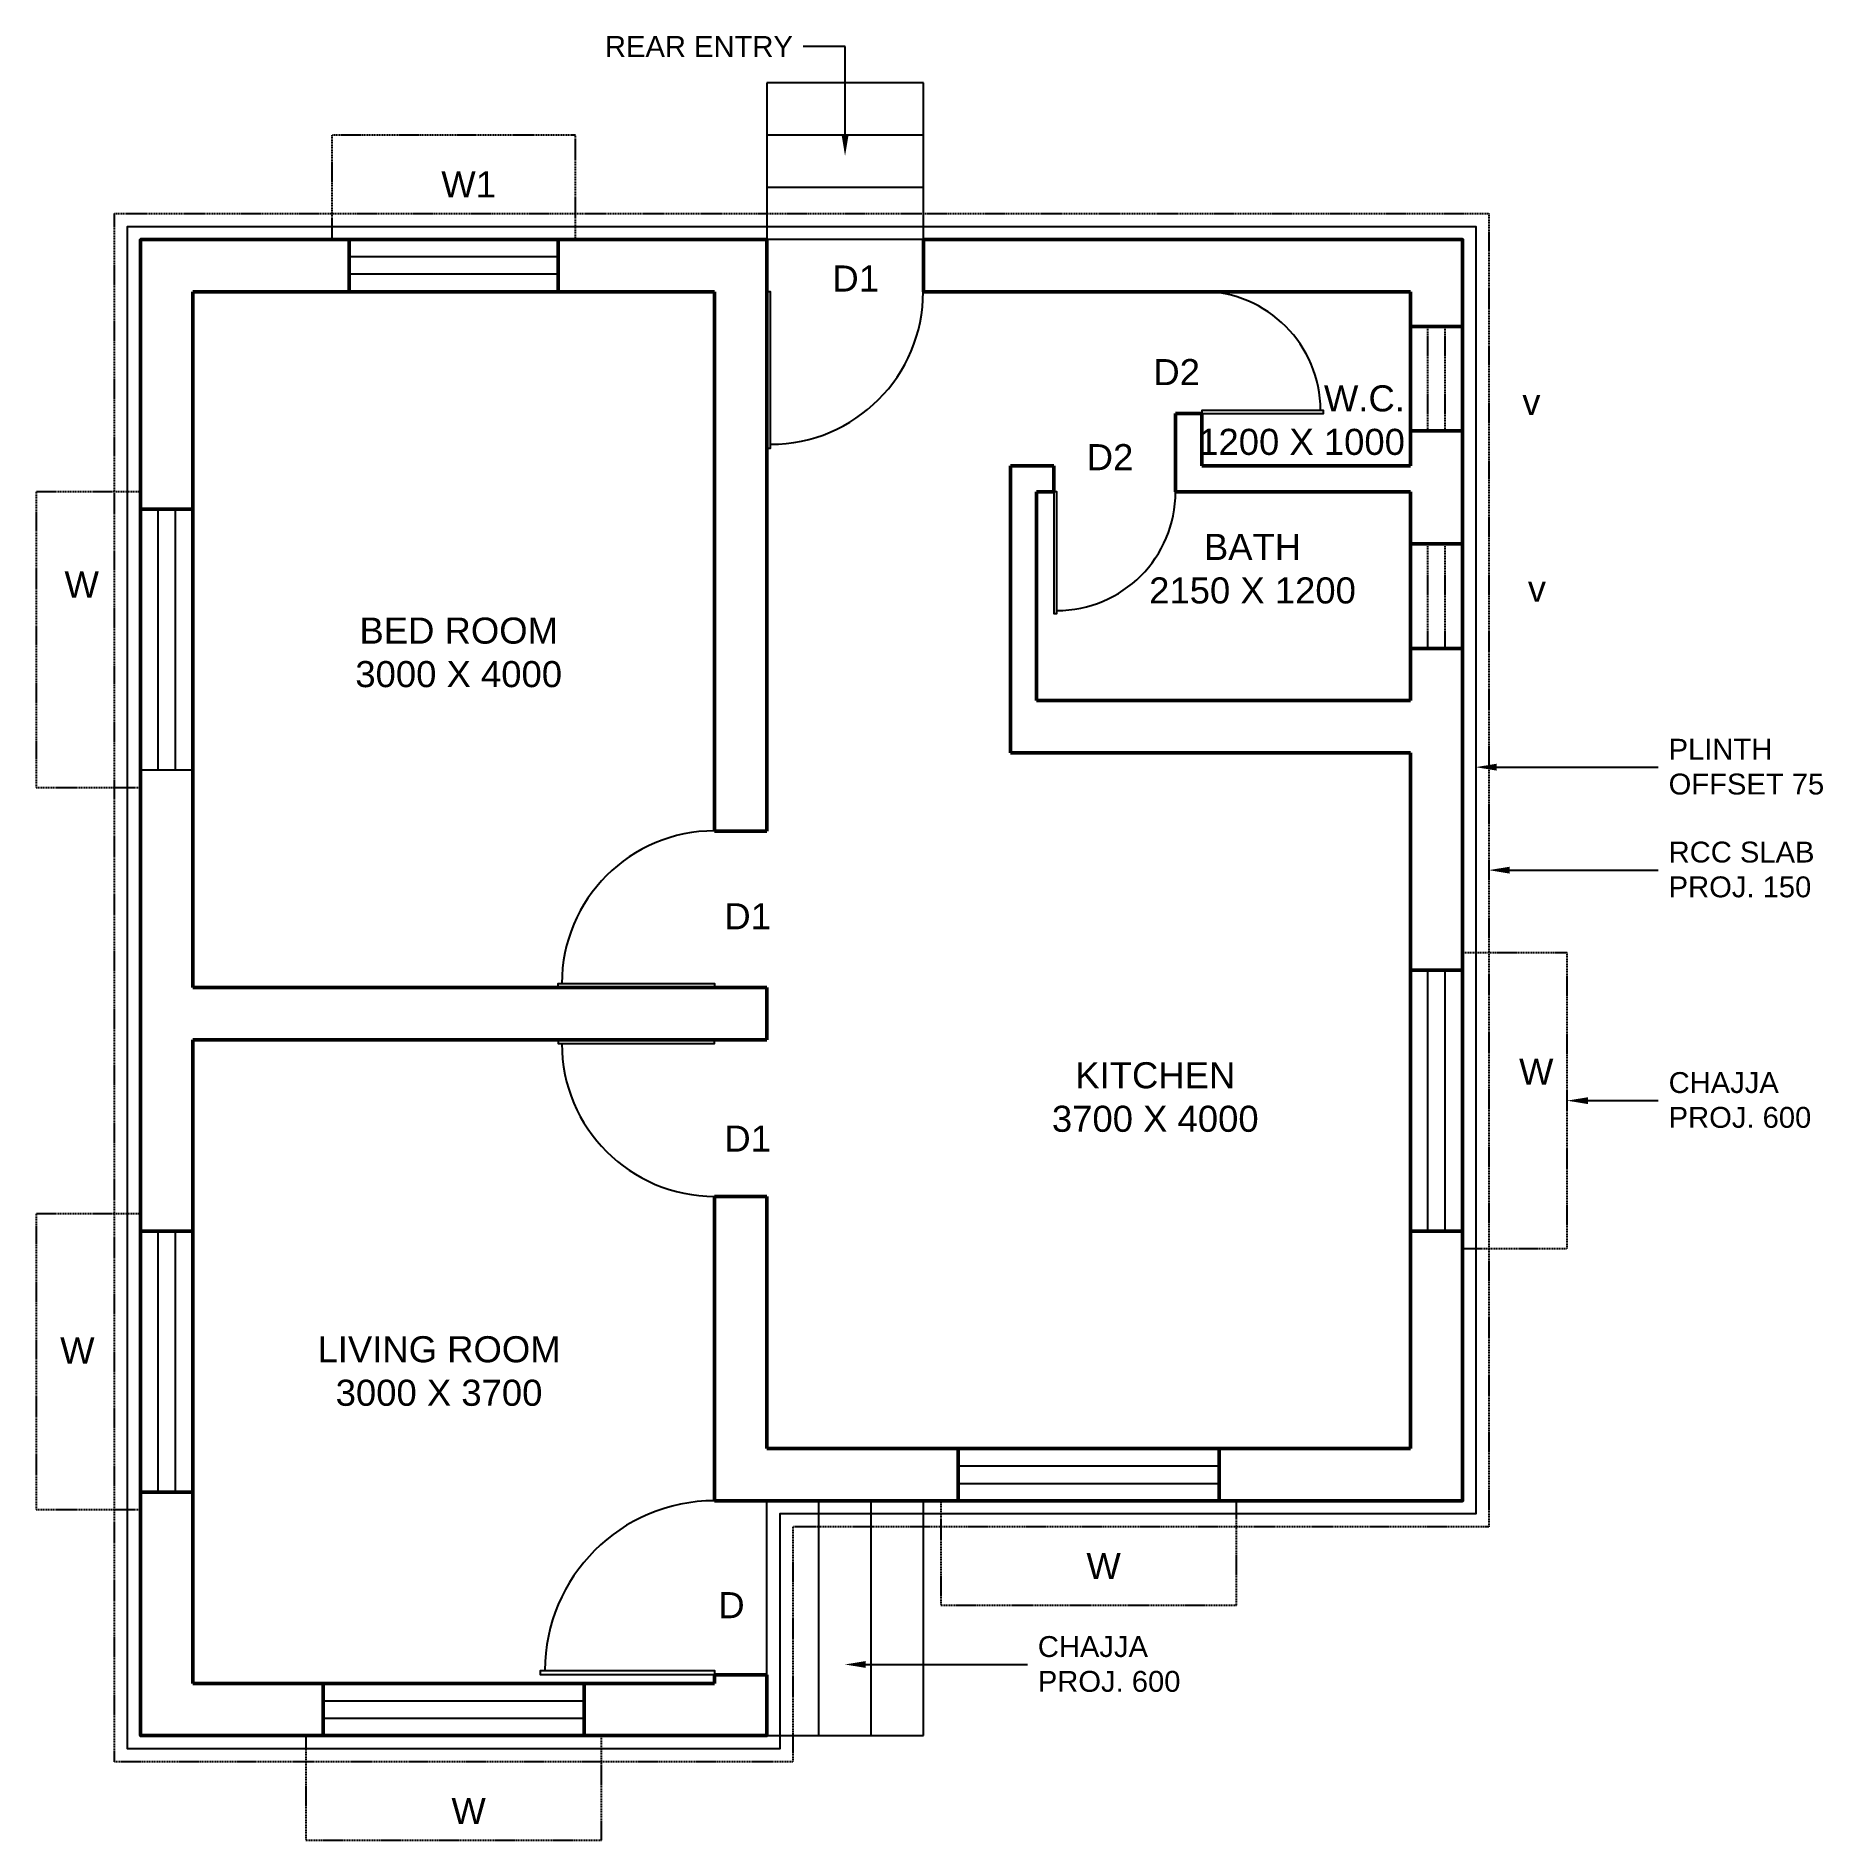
# Model space of a CAD drawing. Header units: millimetres. Extents: x -4208 to 6063, y -2770 to 7600.
import ezdxf
from ezdxf import colors
from ezdxf.entities.mleader import LeaderData, LeaderLine
from ezdxf.math import Vec2, Vec3

# ---------------------------------------------------------------- set-up
doc = ezdxf.new("R2010")
doc.units = ezdxf.units.MM
doc.linetypes.add('HIDDEN', pattern=[9.525, 6.35, -3.175])
for name, color, linetype in [('chajja', 4, 'HIDDEN'), ('Door', 62, 'Continuous'), ('Plength', 52, 'Continuous'), ('steps', 201, 'Continuous'), ('text', 30, 'Continuous'), ('Vent', 40, 'HIDDEN'), ('Window', 50, 'Continuous')]:
    doc.layers.add(name, color=color, linetype=linetype)
doc.layers.add('Wall', color=90, linetype='Continuous', lineweight=50)
doc.styles.get("Standard").update_dxf_attribs({"font": 'arial.ttf'})

msp = doc.modelspace()

# ---------------------------------------------------------------- linework, layer by layer
at = {"layer": 'chajja'}
for p, q in [((-1108, 7030), (-2508, 7030)), ((-2508, 7030), (-2508, 6430)), ((-1108, 6430), (-1108, 7030)), ((-3608, 4980), (-4208, 4980)), ((-4208, 4980), (-4208, 3280)), ((-4208, 3280), (-3608, 3280)), ((4592, 2330), (3992, 2330)), ((4592, 630), (4592, 2330)), ((-3608, 830), (-4208, 830)), ((-4208, 830), (-4208, -870)), ((3992, 630), (4592, 630)), ((992, -820), (992, -1420)), ((2692, -1420), (2692, -820)), ((-4208, -870), (-3608, -870)), ((992, -1420), (2692, -1420)), ((-2658, -2170), (-2658, -2770)), ((-958, -2770), (-958, -2170)), ((-2658, -2770), (-958, -2770))]:
    msp.add_line(p, q, dxfattribs=at)
msp.add_lwpolyline([(892, 6580), (4142, 6580), (4142, -970), (142, -970), (142, -2320), (-3758, -2320), (-3758, 6580), (-8, 6580)], close=True, dxfattribs=at)
at = {"layer": 'Door'}
for points in [[(-8, 6130), (-8, 5230), (14, 5230), (14, 6130)], [(2492, 5430), (3192, 5430), (3192, 5448), (2492, 5448)], [(1642, 4980), (1642, 4280), (1659, 4280), (1659, 4980)], [(-308, 2130), (-1208, 2130), (-1208, 2153), (-308, 2153)], [(-308, 1830), (-1208, 1830), (-1208, 1808), (-308, 1808)], [(-308, -1820), (-1308, -1820), (-1308, -1795), (-308, -1795)]]:
    msp.add_lwpolyline(points, close=True, dxfattribs=at)
for centre, radius, start, end in [((14, 6130), 877, 270, 0), ((2492, 5448), 683, 0, 90), ((1659, 4980), 683, 270, 0), ((-308, 2153), 878, 90, 180), ((-308, 1808), 878, 180, 270), ((-308, -1795), 975, 90, 180)]:
    msp.add_arc(centre, radius, start, end, dxfattribs=at)
at = {"layer": 'Plength'}
msp.add_lwpolyline([(892, 6505), (4067, 6505), (4067, -895), (67, -895), (67, -2245), (-3683, -2245), (-3683, 6505), (-8, 6505)], close=True, dxfattribs=at)
at = {"layer": 'steps'}
for p, q in [((892, 7330), (-8, 7330)), ((-8, 7330), (-8, 6430)), ((892, 6430), (892, 7330)), ((892, 7030), (-8, 7030)), ((892, 6730), (-8, 6730)), ((892, 6430), (-8, 6430)), ((-8, -2170), (-8, -820)), ((292, -2170), (292, -820)), ((592, -2170), (592, -820)), ((892, -2170), (892, -820)), ((-8, -2170), (892, -2170))]:
    msp.add_line(p, q, dxfattribs=at)
at = {"layer": 'Vent'}
for p, q in [((3792, 5330), (3792, 5930)), ((3892, 5330), (3892, 5930)), ((3792, 4080), (3792, 4680)), ((3892, 4080), (3892, 4680))]:
    msp.add_line(p, q, dxfattribs=at)
at = {"layer": 'Wall'}
for p, q in [((-2408, 6130), (-2408, 6430)), ((-1208, 6130), (-1208, 6430)), ((-8, 3030), (-8, 6430)), ((892, 6130), (892, 6430)), ((-3308, 2130), (-3308, 6130)), ((-3308, 6130), (-308, 6130)), ((-308, 3030), (-308, 6130)), ((892, 6130), (3692, 6130)), ((3692, 5130), (3692, 6130)), ((3692, 5930), (3992, 5930)), ((2342, 4980), (2342, 5430)), ((2342, 5430), (2492, 5430)), ((2492, 5130), (2492, 5430)), ((3692, 5330), (3992, 5330)), ((1392, 3480), (1392, 5130)), ((1392, 5130), (1642, 5130)), ((1642, 4980), (1642, 5130)), ((2492, 5130), (3692, 5130)), ((1542, 3780), (1542, 4980)), ((1542, 4980), (1642, 4980)), ((2342, 4980), (3692, 4980)), ((3692, 3780), (3692, 4980)), ((-3308, 4880), (-3608, 4880)), ((3692, 4680), (3992, 4680)), ((3692, 4080), (3992, 4080)), ((1542, 3780), (3692, 3780)), ((1392, 3480), (3692, 3480)), ((3692, -520), (3692, 3480)), ((-308, 3030), (-8, 3030)), ((3692, 2230), (3992, 2230)), ((-3308, 2130), (-8, 2130)), ((-8, 1830), (-8, 2130)), ((-3308, -1870), (-3308, 1830)), ((-3308, 1830), (-8, 1830)), ((-308, -820), (-308, 930)), ((-308, 930), (-8, 930)), ((-8, -520), (-8, 930)), ((-3308, 730), (-3608, 730)), ((3692, 730), (3992, 730)), ((-8, -520), (3692, -520)), ((1092, -520), (1092, -820)), ((2592, -520), (2592, -820)), ((-3308, -770), (-3608, -770)), ((-308, -1870), (-308, -1820)), ((-308, -1820), (-8, -1820)), ((-3308, -1870), (-308, -1870)), ((-2558, -1870), (-2558, -2170)), ((-1058, -1870), (-1058, -2170))]:
    msp.add_line(p, q, dxfattribs=at)
for points in [[(-8, -1820), (-8, -2170), (-3608, -2170), (-3608, 6430), (-8, 6430)], [(-308, -820), (3992, -820), (3992, 6430), (892, 6430)]]:
    msp.add_lwpolyline(points, dxfattribs=at)
at = {"layer": 'Window'}
for p, q in [((-2408, 6130), (-2408, 6430)), ((-1208, 6330), (-2408, 6330)), ((-1208, 6230), (-2408, 6230)), ((-3508, 4880), (-3508, 3380)), ((-3408, 4880), (-3408, 3380)), ((-3308, 3380), (-3608, 3380)), ((3792, 730), (3792, 2230)), ((3892, 730), (3892, 2230)), ((-3508, 730), (-3508, -770)), ((-3408, 730), (-3408, -770)), ((1092, -620), (2592, -620)), ((1092, -720), (2592, -720)), ((-2558, -1970), (-1058, -1970)), ((-2558, -2070), (-1058, -2070))]:
    msp.add_line(p, q, dxfattribs=at)

# ---------------------------------------------------------------- texts
at = {"layer": 'text', "char_height": 150, "attachment_point": 1}
for s, heights, insert in [('\\pxqc;W1', [0], (-2533, 6822)), ('\\pxqc;D1', [0], (-308, 6281)), ('\\pxqc;D2', [0], (1537, 5743)), ('\\pxqr;W.C.\\P1200 X 1000', [0], (2038, 5592)), ('\\pxqc;v', [0], (3576, 5572)), ('\\pxqc;D2', [0], (1154, 5254)), ('\\pxqc;BATH\\P2150 X 1200', [0], (1973, 4738)), ('\\pxqc;W', [0], (-4757, 4522)), ('\\pxqc;v', [0], (3608, 4499)), ('\\pxqc;BED ROOM\\P3000 X 4000', [0], (-2590, 4257)), ('\\pxqc;D1', [0], (-929, 2615)), ('\\pxqc;KITCHEN\\P3700 X 4000', [770], (1414, 1701)), ('\\pxqc;W', [0], (3604, 1722)), ('\\pxqc;D1', [0], (-929, 1337)), ('\\pxqc;W', [0], (-4782, 119)), ('\\pxqc;LIVING ROOM\\P3000 X 3700', [0], (-2703, 126)), ('\\pxqc;W', [0], (1117, -1120)), ('\\pxqc;D', [0], (-1022, -1345)), ('\\pxqc;W', [0], (-2533, -2528))]:
    msp.add_mtext_dynamic_manual_height_columns(s, width=1622.16, gutter_width=12.5, heights=heights, dxfattribs=dict(at, insert=insert))

# ---------------------------------------------------------------- leaders
at = {"layer": 'text'}
ml = msp.add_multileader_mtext('Standard', dxfattribs=at)
ml.set_content('REAR ENTRY', color=256)
ml.set_leader_properties()
ml.build(insert=Vec2(0, 0))
ml.multileader.update_dxf_attribs({"text_left_attachment_type": 2, "text_right_attachment_type": 2, "arrow_head_size": 120, "scale": 30})
ctx = ml.context
ctx.base_point, ctx.scale, ctx.char_height, ctx.arrow_head_size, ctx.landing_gap_size, ctx.plane_origin = Vec3(-984, 7539), 30, 120, 120, 60, Vec3(442, 6910)
ctx.left_attachment, ctx.right_attachment, ctx.text_align_type = 2, 2, 2
notes = []
notes.append((ctx, [(0, (1, 1, 0), (442, 7539), (-1, 0), 240, [(0, [(442, 6910)], 0, [])])]))
ctx.mtext.insert, ctx.mtext.alignment, ctx.mtext.flow_direction = Vec3(142, 7600), 3, 5
ml = msp.add_multileader_mtext('Standard', dxfattribs=at)
ml.set_content('PLINTH\\POFFSET 75', color=256)
ml.set_leader_properties()
ml.build(insert=Vec2(0, 0))
ml.multileader.update_dxf_attribs({"text_left_attachment_type": 2, "text_right_attachment_type": 2, "arrow_head_size": 120, "scale": 30})
ctx = ml.context
ctx.base_point, ctx.scale, ctx.char_height, ctx.arrow_head_size, ctx.landing_gap_size, ctx.plane_origin = Vec3(5116, 3397), 30, 120, 120, 60, Vec3(4067, 3397)
ctx.left_attachment, ctx.right_attachment = 2, 2
notes.append((ctx, [(0, (1, 1, 0), (4876, 3397), (1, 0), 240, [(0, [(4067, 3397)], 0, [])])]))
ctx.mtext.insert, ctx.mtext.flow_direction = Vec3(5176, 3560), 5
ml = msp.add_multileader_mtext('Standard', dxfattribs=at)
ml.set_content('RCC SLAB\\PPROJ. 150', color=256)
ml.set_leader_properties()
ml.build(insert=Vec2(0, 0))
ml.multileader.update_dxf_attribs({"text_left_attachment_type": 2, "text_right_attachment_type": 2, "arrow_head_size": 120, "scale": 30})
ctx = ml.context
ctx.base_point, ctx.scale, ctx.char_height, ctx.arrow_head_size, ctx.landing_gap_size, ctx.plane_origin = Vec3(5116, 2805), 30, 120, 120, 60, Vec3(4142, 2805)
ctx.left_attachment, ctx.right_attachment = 2, 2
notes.append((ctx, [(0, (1, 1, 0), (4876, 2805), (1, 0), 240, [(0, [(4142, 2805)], 0, [])])]))
ctx.mtext.insert, ctx.mtext.flow_direction = Vec3(5176, 2969), 5
ml = msp.add_multileader_mtext('Standard', dxfattribs=at)
ml.set_content('CHAJJA\\PPROJ. 600', color=256)
ml.set_leader_properties()
ml.build(insert=Vec2(0, 0))
ml.multileader.update_dxf_attribs({"text_left_attachment_type": 2, "text_right_attachment_type": 2, "arrow_head_size": 120, "scale": 30})
ctx = ml.context
ctx.base_point, ctx.scale, ctx.char_height, ctx.arrow_head_size, ctx.landing_gap_size, ctx.plane_origin = Vec3(5116, 1480), 30, 120, 120, 60, Vec3(4592, 1480)
ctx.left_attachment, ctx.right_attachment = 2, 2
notes.append((ctx, [(0, (1, 1, 0), (4876, 1480), (1, 0), 240, [(0, [(4592, 1480)], 0, [])])]))
ctx.mtext.insert, ctx.mtext.flow_direction = Vec3(5176, 1644), 5
ml = msp.add_multileader_mtext('Standard', dxfattribs=at)
ml.set_content('CHAJJA\\PPROJ. 600', color=256)
ml.set_leader_properties()
ml.build(insert=Vec2(0, 0))
ml.multileader.update_dxf_attribs({"text_left_attachment_type": 2, "text_right_attachment_type": 2, "arrow_head_size": 120, "scale": 30})
ctx = ml.context
ctx.base_point, ctx.scale, ctx.char_height, ctx.arrow_head_size, ctx.landing_gap_size, ctx.plane_origin = Vec3(1490, -1761), 30, 120, 120, 60, Vec3(441, -1761)
ctx.left_attachment, ctx.right_attachment = 2, 2
notes.append((ctx, [(0, (1, 1, 0), (1250, -1761), (1, 0), 240, [(0, [(441, -1761)], 0, [])])]))
ctx.mtext.insert, ctx.mtext.flow_direction = Vec3(1550, -1598), 5
for ctx, leaders in notes:
    for number, flags, end, landing, length, lines in leaders:
        leader = LeaderData()
        leader.index, (leader.has_last_leader_line, leader.has_dogleg_vector, leader.attachment_direction) = number, flags
        leader.last_leader_point, leader.dogleg_vector, leader.dogleg_length = Vec3(end), Vec3(landing), length
        for number, points, colour, breaks in lines:
            line = LeaderLine()
            line.index, line.vertices, line.color, line.breaks = number, Vec3.list(points), colors.encode_raw_color(colour), breaks
            leader.lines.append(line)
        ctx.leaders.append(leader)

doc.saveas('drawing.dxf')
